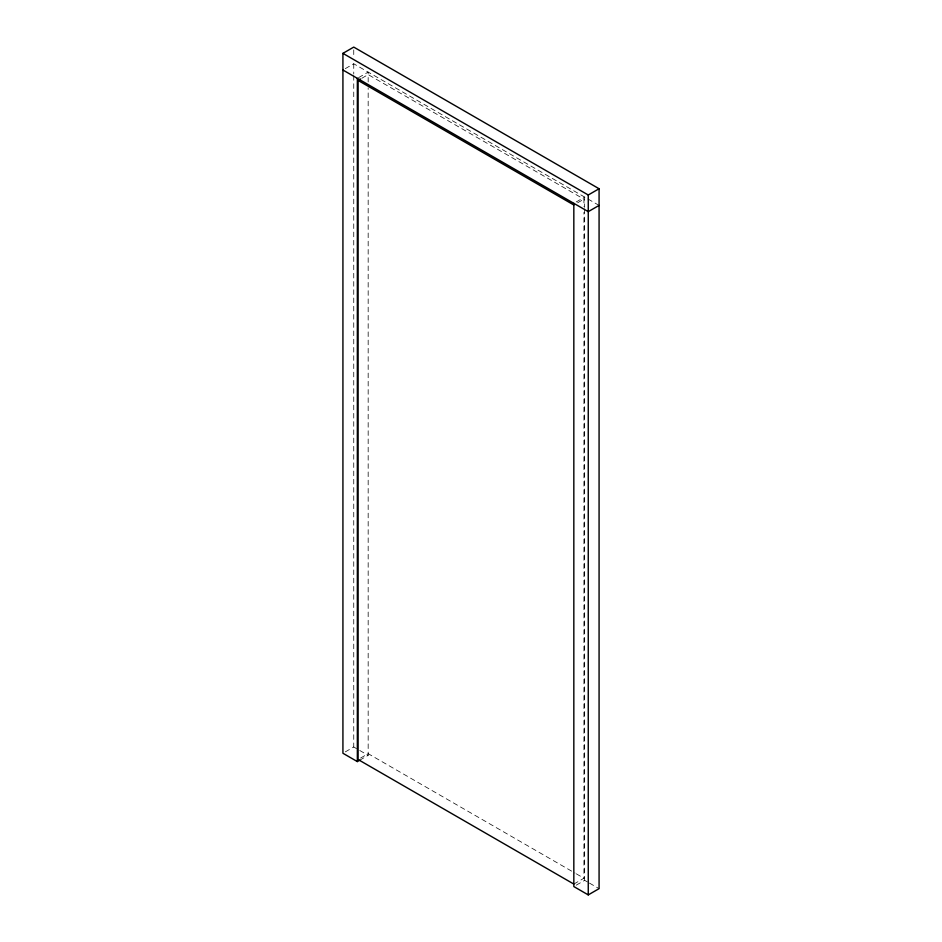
<?xml version="1.0" encoding="UTF-8"?>
<svg xmlns="http://www.w3.org/2000/svg" width="942" height="942" viewBox="0 0 942 942"><rect width="100%" height="100%" fill="white"/><g stroke="black" fill="none" stroke-linecap="round" stroke-linejoin="round"><path stroke-width="0.71" stroke-dasharray="4.71 3.53" d="M345.325 68.625L353.745 63.762L599.077 205.415M358.549 77.656L368.169 72.098L368.169 81.942M361.858 78.245L368.169 74.595L583.934 199.162L583.934 206.51M576.233 201.941L584.652 197.078L584.652 207.358M577.611 202.801L583.934 199.162M345.325 751.869L353.745 747.006L358.549 749.785M360.598 758.051L368.169 753.671L575.044 873.104M359.75 760.194L368.169 755.343L368.169 87.83M573.831 884.067L583.934 878.238L583.934 212.386M576.233 885.174L584.652 880.323L588.255 882.407M576.316 873.835L583.934 878.238M359.75 750.48L368.169 755.343M589.457 883.101L599.077 888.647M584.652 208.83L584.652 880.323M353.745 49.879L353.745 56.826M353.745 63.762L353.745 74.053M353.745 75.525L353.745 747.006"/><path stroke-width="1.41" d="M359.75 760.194L357.348 761.583L342.923 753.259L342.923 53.353L353.745 47.1L599.077 188.741L599.077 888.647L588.255 894.9L573.831 886.563L573.831 203.331M573.831 884.067L358.066 759.499L358.066 80.423L360.598 78.975M342.923 53.353L588.255 194.994L599.077 188.741M599.077 205.415L588.255 211.656L342.923 70.014M358.066 80.423L573.831 204.991M588.255 194.994L588.255 894.9M357.348 78.351L357.348 761.583"/></g></svg>
